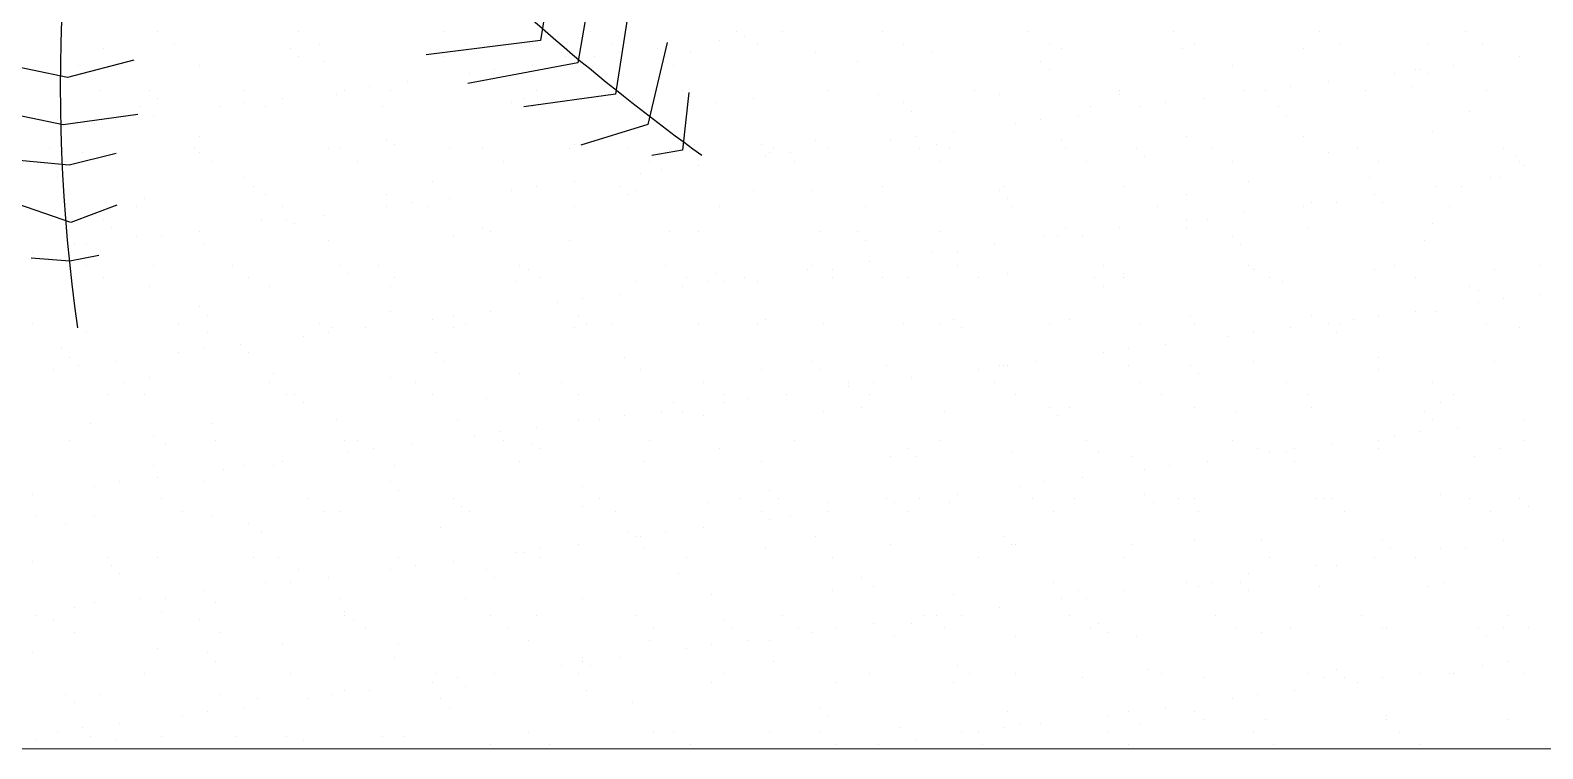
# Model space of a CAD drawing. Header units: millimetres. Extents: x 21 to 236, y 15 to 64.
# Drawn here: x 41.214 to 42.859, y 26.961 to 27.743 of the extents above; entities that cross this region are included whole.
import ezdxf

# ---------------------------------------------------------------- set-up
doc = ezdxf.new("R2010")
doc.units = ezdxf.units.MM
doc.layers.add('AI-Mob', color=2, linetype='Continuous')
doc.layers.add('PDF_Cota', color=90, linetype='Continuous')
doc.layers.add('PDF_Grama', color=7, linetype='Continuous', true_color=0x397200)

# ---------------------------------------------------------------- blocks, each defined once
blk = doc.blocks.new('VGPAL__2')
at = {"color": 0}
for p, q in [((112.28, 152.93), (126.1, 153.82)), ((126.1, 153.82), (128.61, 146.78)), ((101.38, 145.91), (121.47, 144.57)), ((121.47, 144.57), (129.03, 129.64)), ((87.12, 135.34), (115.62, 135.79)), ((115.62, 135.79), (122.32, 114.68)), ((80.01, 125.67), (109.76, 125.67)), ((109.76, 125.67), (118.98, 100.61)), ((72.87, 115.55), (105.98, 116)), ((105.98, 116), (113.95, 89.6)), ((139.51, 24.09), (144.95, 6.93)), ((161.71, 22.78), (167.59, 12.66)), ((126.92, 21.02), (133.63, 6.06)), ((149.55, 20.57), (154.18, 10.01)), ((174.27, 20.57), (176.79, 13.97)), ((167.59, 12.66), (165.07, -2.74)), ((176.79, 13.97), (177.63, 4.74)), ((154.18, 10.01), (155.44, -7.14)), ((133.63, 6.06), (132.8, -16.36)), ((144.95, 6.93), (144.11, -15.05))]:
    blk.add_line(p, q, dxfattribs=at)
for centre, radius, start, end in [((-356.06, 396.72), 538.2, 315.9636, 333.7318), ((67.28, 408.19), 409.27, 264.2297, 287.7669)]:
    blk.add_arc(centre, radius, start, end, dxfattribs=at)

msp = doc.modelspace()

# ---------------------------------------------------------------- linework, layer by layer
at = {"layer": 'PDF_Cota', "lineweight": 0}
for points in [[(38.7187, 26.9615), (48.477, 26.9615)], [(43.3916, 26.9615), (39.6252, 26.9615)]]:
    msp.add_lwpolyline(points, dxfattribs=at)
at = {"layer": 'PDF_Grama', "lineweight": 20}
for points in [[(41.352, 27.7411), (41.352, 27.7411)], [(41.5061, 27.7411), (41.5061, 27.7411)], [(41.6648, 27.7411), (41.6648, 27.7411)], [(41.8234, 27.7411), (41.8234, 27.7411)], [(41.982, 27.7411), (41.982, 27.7411)], [(42.0319, 27.7411), (42.0319, 27.7411)], [(42.1407, 27.7411), (42.1407, 27.7411)], [(42.2993, 27.7411), (42.2993, 27.7411)], [(42.4579, 27.7411), (42.4579, 27.7411)], [(42.6166, 27.7411), (42.6166, 27.7411)], [(42.7752, 27.7411), (42.7752, 27.7411)], [(41.2931, 27.7229), (41.2931, 27.7229)], [(41.3702, 27.7275), (41.3702, 27.7275)], [(41.4971, 27.7229), (41.4971, 27.7229)], [(41.5288, 27.7275), (41.5288, 27.7275)], [(41.6874, 27.7275), (41.6874, 27.7275)], [(41.8461, 27.7275), (41.8461, 27.7275)], [(41.8959, 27.7229), (41.8959, 27.7229)], [(41.9639, 27.732), (41.9639, 27.732)], [(41.9911, 27.7365), (41.9911, 27.7365)], [(42.0047, 27.7275), (42.0047, 27.7275)], [(42.1633, 27.7275), (42.1633, 27.7275)], [(42.322, 27.7275), (42.322, 27.7275)], [(42.3356, 27.7229), (42.3356, 27.7229)], [(42.467, 27.7229), (42.467, 27.7229)], [(42.4806, 27.7275), (42.4806, 27.7275)], [(42.5984, 27.7229), (42.5984, 27.7229)], [(42.6392, 27.7275), (42.6392, 27.7275)], [(42.7344, 27.7275), (42.7344, 27.7275)], [(42.7933, 27.7275), (42.7933, 27.7275)], [(41.5061, 27.7139), (41.5061, 27.7139)], [(41.5333, 27.7093), (41.5333, 27.7093)], [(41.6648, 27.7139), (41.6648, 27.7139)], [(41.701, 27.7184), (41.701, 27.7184)], [(41.7962, 27.7139), (41.7962, 27.7139)], [(41.8279, 27.7139), (41.8279, 27.7139)], [(41.8551, 27.7184), (41.8551, 27.7184)], [(41.905, 27.7139), (41.905, 27.7139)], [(41.9322, 27.7184), (41.9322, 27.7184)], [(42.0681, 27.7184), (42.0681, 27.7184)], [(42.1135, 27.7093), (42.1135, 27.7093)], [(42.1951, 27.7184), (42.1951, 27.7184)], [(42.3129, 27.7093), (42.3129, 27.7093)], [(42.8341, 27.7139), (42.8341, 27.7139)], [(41.2659, 27.7048), (41.2659, 27.7048)], [(41.3974, 27.7048), (41.3974, 27.7048)], [(41.692, 27.6957), (41.692, 27.6957)], [(41.7192, 27.7003), (41.7192, 27.7003)], [(41.7599, 27.7048), (41.7599, 27.7048)], [(41.914, 27.7048), (41.914, 27.7048)], [(42.322, 27.7003), (42.322, 27.7003)], [(42.5214, 27.7048), (42.5214, 27.7048)], [(42.6982, 27.6957), (42.6982, 27.6957)], [(42.7208, 27.7003), (42.7208, 27.7003)], [(42.7253, 27.7003), (42.7253, 27.7003)], [(42.7344, 27.6957), (42.7344, 27.6957)], [(42.7616, 27.7048), (42.7616, 27.7048)], [(41.2886, 27.6776), (41.2886, 27.6776)], [(41.343, 27.6776), (41.343, 27.6776)], [(41.4472, 27.6776), (41.4472, 27.6776)], [(41.556, 27.6776), (41.556, 27.6776)], [(41.5832, 27.6821), (41.5832, 27.6821)], [(41.6058, 27.6776), (41.6058, 27.6776)], [(41.624, 27.6867), (41.624, 27.6867)], [(41.7645, 27.6776), (41.7645, 27.6776)], [(41.9231, 27.6776), (41.9231, 27.6776)], [(42.0817, 27.6776), (42.0817, 27.6776)], [(42.2404, 27.6776), (42.2404, 27.6776)], [(42.399, 27.6776), (42.399, 27.6776)], [(42.535, 27.6776), (42.535, 27.6776)], [(42.5576, 27.6776), (42.5576, 27.6776)], [(42.5576, 27.6776), (42.5576, 27.6776)], [(42.5848, 27.6821), (42.5848, 27.6821)], [(42.6256, 27.6867), (42.6256, 27.6867)], [(42.6664, 27.6776), (42.6664, 27.6776)], [(42.7163, 27.6821), (42.7163, 27.6821)], [(42.7979, 27.6776), (42.7979, 27.6776)], [(41.3339, 27.6595), (41.3339, 27.6595)], [(41.352, 27.6685), (41.352, 27.6685)], [(41.42, 27.6595), (41.42, 27.6595)], [(41.4472, 27.664), (41.4472, 27.664)], [(41.4699, 27.6595), (41.4699, 27.6595)], [(41.488, 27.6685), (41.488, 27.6685)], [(41.5469, 27.6731), (41.5469, 27.6731)], [(41.5968, 27.6595), (41.5968, 27.6595)], [(41.7373, 27.664), (41.7373, 27.664)], [(41.7509, 27.6685), (41.7509, 27.6685)], [(41.7599, 27.6595), (41.7599, 27.6595)], [(41.8687, 27.6685), (41.8687, 27.6685)], [(41.9594, 27.664), (41.9594, 27.664)], [(42.0002, 27.6685), (42.0002, 27.6685)], [(42.1361, 27.6731), (42.1361, 27.6731)], [(42.1633, 27.664), (42.1633, 27.664)], [(42.2676, 27.6731), (42.2676, 27.6731)], [(42.3673, 27.6595), (42.3673, 27.6595)], [(42.399, 27.6731), (42.399, 27.6731)], [(42.4217, 27.6595), (42.4217, 27.6595)], [(42.4489, 27.664), (42.4489, 27.664)], [(42.4897, 27.6685), (42.4897, 27.6685)], [(42.5712, 27.6595), (42.5712, 27.6595)], [(41.284, 27.6413), (41.284, 27.6413)], [(41.3067, 27.6459), (41.3067, 27.6459)], [(41.3475, 27.6504), (41.3475, 27.6504)], [(42.1724, 27.6549), (42.1724, 27.6549)], [(42.2857, 27.6413), (42.2857, 27.6413)], [(42.3129, 27.6459), (42.3129, 27.6459)], [(42.3537, 27.6504), (42.3537, 27.6504)], [(42.5803, 27.6504), (42.5803, 27.6504)], [(42.7797, 27.6549), (42.7797, 27.6549)], [(41.3974, 27.6278), (41.3974, 27.6278)], [(42.1769, 27.6278), (42.1769, 27.6278)], [(42.2177, 27.6323), (42.2177, 27.6323)], [(42.4715, 27.6278), (42.4715, 27.6278)], [(42.5984, 27.6278), (42.5984, 27.6278)], [(42.7389, 27.6323), (42.7389, 27.6323)], [(41.2342, 27.6142), (41.2342, 27.6142)], [(41.2704, 27.6096), (41.2704, 27.6096)], [(41.3928, 27.6142), (41.3928, 27.6142)], [(41.3974, 27.6096), (41.3974, 27.6096)], [(41.5379, 27.6142), (41.5379, 27.6142)], [(41.5515, 27.6142), (41.5515, 27.6142)], [(41.6013, 27.6232), (41.6013, 27.6232)], [(41.6104, 27.6187), (41.6104, 27.6187)], [(41.6693, 27.6142), (41.6693, 27.6142)], [(41.7056, 27.6142), (41.7056, 27.6142)], [(41.8007, 27.6142), (41.8007, 27.6142)], [(41.8053, 27.6187), (41.8053, 27.6187)], [(41.8642, 27.6142), (41.8642, 27.6142)], [(41.9367, 27.6187), (41.9367, 27.6187)], [(42.0092, 27.6187), (42.0092, 27.6187)], [(42.0183, 27.6096), (42.0183, 27.6096)], [(42.0228, 27.6142), (42.0228, 27.6142)], [(42.041, 27.6096), (42.041, 27.6096)], [(42.0681, 27.6232), (42.0681, 27.6232)], [(42.0817, 27.6142), (42.0817, 27.6142)], [(42.1497, 27.6232), (42.1497, 27.6232)], [(42.1815, 27.6142), (42.1815, 27.6142)], [(42.1996, 27.6187), (42.1996, 27.6187)], [(42.2132, 27.6142), (42.2132, 27.6142)], [(42.3356, 27.6232), (42.3356, 27.6232)], [(42.3401, 27.6142), (42.3401, 27.6142)], [(42.4171, 27.6142), (42.4171, 27.6142)], [(42.4987, 27.6142), (42.4987, 27.6142)], [(42.6256, 27.6096), (42.6256, 27.6096)], [(42.6574, 27.6142), (42.6574, 27.6142)], [(42.816, 27.6142), (42.816, 27.6142)], [(41.2523, 27.6006), (41.2523, 27.6006)], [(41.4109, 27.6006), (41.4109, 27.6006)], [(41.5696, 27.6006), (41.5696, 27.6006)], [(41.7282, 27.6006), (41.7282, 27.6006)], [(41.8869, 27.6006), (41.8869, 27.6006)], [(41.9004, 27.5915), (41.9004, 27.5915)], [(41.9412, 27.596), (41.9412, 27.596)], [(42.0138, 27.6051), (42.0138, 27.6051)], [(42.0455, 27.6006), (42.0455, 27.6006)], [(42.2041, 27.6006), (42.2041, 27.6006)], [(42.3628, 27.6006), (42.3628, 27.6006)], [(42.4262, 27.6051), (42.4262, 27.6051)], [(42.5214, 27.6006), (42.5214, 27.6006)], [(42.68, 27.6006), (42.68, 27.6006)], [(42.8296, 27.6051), (42.8296, 27.6051)], [(42.8341, 27.6006), (42.8341, 27.6006)], [(42.8387, 27.596), (42.8387, 27.596)], [(41.2432, 27.5824), (41.2432, 27.5824)], [(41.4472, 27.5824), (41.4472, 27.5824)], [(41.6512, 27.5779), (41.6512, 27.5779)], [(41.8053, 27.5779), (41.8053, 27.5779)], [(41.8778, 27.587), (41.8778, 27.587)], [(42.5395, 27.5779), (42.5395, 27.5779)], [(42.671, 27.5824), (42.671, 27.5824)], [(42.8024, 27.5824), (42.8024, 27.5824)], [(42.8115, 27.5824), (42.8115, 27.5824)], [(41.3384, 27.5598), (41.3384, 27.5598)], [(41.4563, 27.5734), (41.4563, 27.5734)], [(41.4699, 27.5643), (41.4699, 27.5643)], [(41.6013, 27.5643), (41.6013, 27.5643)], [(41.6693, 27.5598), (41.6693, 27.5598)], [(41.7373, 27.5688), (41.7373, 27.5688)], [(41.7373, 27.5688), (41.7373, 27.5688)], [(41.7645, 27.5734), (41.7645, 27.5734)], [(41.8551, 27.5734), (41.8551, 27.5734)], [(41.8642, 27.5643), (41.8642, 27.5643)], [(41.8733, 27.5688), (41.8733, 27.5688)], [(42.0002, 27.5688), (42.0002, 27.5688)], [(42.0636, 27.5688), (42.0636, 27.5688)], [(42.1407, 27.5734), (42.1407, 27.5734)], [(42.2676, 27.5688), (42.2676, 27.5688)], [(42.2721, 27.5734), (42.2721, 27.5734)], [(42.2766, 27.5598), (42.2766, 27.5598)], [(42.4035, 27.5734), (42.4035, 27.5734)], [(42.4715, 27.5643), (42.4715, 27.5643)], [(42.6755, 27.5643), (42.6755, 27.5643)], [(42.6755, 27.5643), (42.6755, 27.5643)], [(42.7435, 27.5734), (42.7435, 27.5734)], [(42.7707, 27.5734), (42.7707, 27.5734)], [(41.3294, 27.5507), (41.3294, 27.5507)], [(41.488, 27.5507), (41.488, 27.5507)], [(41.6013, 27.5507), (41.6013, 27.5507)], [(41.6285, 27.5552), (41.6285, 27.5552)], [(41.6466, 27.5507), (41.6466, 27.5507)], [(41.8053, 27.5507), (41.8053, 27.5507)], [(41.9639, 27.5507), (41.9639, 27.5507)], [(42.1225, 27.5507), (42.1225, 27.5507)], [(42.2812, 27.5507), (42.2812, 27.5507)], [(42.4398, 27.5507), (42.4398, 27.5507)], [(42.535, 27.5462), (42.535, 27.5462)], [(42.5984, 27.5507), (42.5984, 27.5507)], [(42.6075, 27.5552), (42.6075, 27.5552)], [(42.6347, 27.5552), (42.6347, 27.5552)], [(42.6846, 27.5552), (42.6846, 27.5552)], [(42.7571, 27.5507), (42.7571, 27.5507)], [(41.2931, 27.5371), (41.2931, 27.5371)], [(41.3022, 27.528), (41.3022, 27.528)], [(41.4653, 27.5371), (41.4653, 27.5371)], [(41.4925, 27.5371), (41.4925, 27.5371)], [(41.5016, 27.5326), (41.5016, 27.5326)], [(41.5333, 27.5416), (41.5333, 27.5416)], [(41.7056, 27.528), (41.7056, 27.528)], [(42.3401, 27.528), (42.3401, 27.528)], [(42.399, 27.528), (42.399, 27.528)], [(42.4715, 27.5371), (42.4715, 27.5371)], [(42.4715, 27.528), (42.4715, 27.528)], [(42.4942, 27.5371), (42.4942, 27.5371)], [(42.603, 27.528), (42.603, 27.528)], [(42.7389, 27.5326), (42.7389, 27.5326)], [(41.2614, 27.5099), (41.2614, 27.5099)], [(41.275, 27.5099), (41.275, 27.5099)], [(41.3294, 27.519), (41.3294, 27.519)], [(41.3566, 27.519), (41.3566, 27.519)], [(41.3974, 27.5235), (41.3974, 27.5235)], [(41.4019, 27.5099), (41.4019, 27.5099)], [(41.5379, 27.5144), (41.5379, 27.5144)], [(41.6738, 27.519), (41.6738, 27.519)], [(41.7146, 27.5235), (41.7146, 27.5235)], [(41.8007, 27.5144), (41.8007, 27.5144)], [(41.9095, 27.5235), (41.9095, 27.5235)], [(41.9412, 27.5235), (41.9412, 27.5235)], [(42.0727, 27.5235), (42.0727, 27.5235)], [(42.1135, 27.5235), (42.1135, 27.5235)], [(42.1225, 27.5144), (42.1225, 27.5144)], [(42.2041, 27.5235), (42.2041, 27.5235)], [(42.263, 27.5099), (42.263, 27.5099)], [(42.3174, 27.519), (42.3174, 27.519)], [(42.331, 27.519), (42.331, 27.519)], [(42.3582, 27.519), (42.3582, 27.519)], [(42.5214, 27.519), (42.5214, 27.519)], [(42.5305, 27.5099), (42.5305, 27.5099)], [(42.7299, 27.5144), (42.7299, 27.5144)], [(41.2161, 27.5008), (41.2161, 27.5008)], [(42.1951, 27.5008), (42.1951, 27.5008)], [(42.2222, 27.5008), (42.2222, 27.5008)], [(41.275, 27.4872), (41.275, 27.4872)], [(41.3475, 27.4872), (41.3475, 27.4872)], [(41.4336, 27.4872), (41.4336, 27.4872)], [(41.5515, 27.4872), (41.5515, 27.4872)], [(41.5605, 27.4782), (41.5605, 27.4782)], [(41.5922, 27.4872), (41.5922, 27.4872)], [(41.7463, 27.4872), (41.7463, 27.4872)], [(41.7554, 27.4827), (41.7554, 27.4827)], [(41.905, 27.4872), (41.905, 27.4872)], [(41.9594, 27.4782), (41.9594, 27.4782)], [(42.0591, 27.4827), (42.0591, 27.4827)], [(42.0636, 27.4872), (42.0636, 27.4872)], [(42.0863, 27.4827), (42.0863, 27.4827)], [(42.1271, 27.4918), (42.1271, 27.4918)], [(42.2222, 27.4872), (42.2222, 27.4872)], [(42.2766, 27.4782), (42.2766, 27.4782)], [(42.3809, 27.4872), (42.3809, 27.4872)], [(42.4035, 27.4782), (42.4035, 27.4782)], [(42.5395, 27.4872), (42.5395, 27.4872)], [(42.544, 27.4827), (42.544, 27.4827)], [(42.6755, 27.4827), (42.6755, 27.4827)], [(42.6982, 27.4872), (42.6982, 27.4872)], [(42.8069, 27.4827), (42.8069, 27.4827)], [(42.8568, 27.4872), (42.8568, 27.4872)], [(41.2931, 27.4737), (41.2931, 27.4737)], [(41.343, 27.4646), (41.343, 27.4646)], [(41.4517, 27.4737), (41.4517, 27.4737)], [(41.4744, 27.4646), (41.4744, 27.4646)], [(41.6058, 27.4646), (41.6058, 27.4646)], [(41.6104, 27.4737), (41.6104, 27.4737)], [(41.7418, 27.4691), (41.7418, 27.4691)], [(41.769, 27.4737), (41.769, 27.4737)], [(41.8733, 27.4691), (41.8733, 27.4691)], [(41.9231, 27.4646), (41.9231, 27.4646)], [(41.9276, 27.4737), (41.9276, 27.4737)], [(41.9503, 27.4691), (41.9503, 27.4691)], [(41.9684, 27.4691), (41.9684, 27.4691)], [(41.9911, 27.4737), (41.9911, 27.4737)], [(42.0047, 27.4691), (42.0047, 27.4691)], [(42.0863, 27.4737), (42.0863, 27.4737)], [(42.1407, 27.4737), (42.1407, 27.4737)], [(42.1679, 27.4737), (42.1679, 27.4737)], [(42.2449, 27.4737), (42.2449, 27.4737)], [(42.3718, 27.4737), (42.3718, 27.4737)], [(42.3809, 27.4646), (42.3809, 27.4646)], [(42.4035, 27.4737), (42.4035, 27.4737)], [(42.5622, 27.4737), (42.5622, 27.4737)], [(42.5758, 27.4691), (42.5758, 27.4691)], [(42.7208, 27.4737), (42.7208, 27.4737)], [(42.7797, 27.4646), (42.7797, 27.4646)], [(42.7888, 27.4601), (42.7888, 27.4601)], [(41.7871, 27.4465), (41.7871, 27.4465)], [(41.8143, 27.451), (41.8143, 27.451)], [(41.8551, 27.4555), (41.8551, 27.4555)], [(42.7888, 27.4465), (42.7888, 27.4465)], [(42.816, 27.451), (42.816, 27.451)], [(42.8568, 27.4555), (42.8568, 27.4555)], [(41.3974, 27.4419), (41.3974, 27.4419)], [(41.4064, 27.4329), (41.4064, 27.4329)], [(41.6058, 27.4374), (41.6058, 27.4374)], [(41.6512, 27.4283), (41.6512, 27.4283)], [(41.6738, 27.4329), (41.6738, 27.4329)], [(41.7146, 27.4374), (41.7146, 27.4374)], [(41.8098, 27.4329), (41.8098, 27.4329)], [(42.0138, 27.4283), (42.0138, 27.4283)], [(42.2177, 27.4283), (42.2177, 27.4283)], [(42.3446, 27.4283), (42.3446, 27.4283)], [(42.4761, 27.4329), (42.4761, 27.4329)], [(42.6075, 27.4329), (42.6075, 27.4329)], [(42.6528, 27.4283), (42.6528, 27.4283)], [(42.68, 27.4329), (42.68, 27.4329)], [(42.7208, 27.4374), (42.7208, 27.4374)], [(42.7435, 27.4374), (42.7435, 27.4374)], [(41.2161, 27.4238), (41.2161, 27.4238)], [(41.275, 27.4147), (41.275, 27.4147)], [(41.3747, 27.4238), (41.3747, 27.4238)], [(41.4064, 27.4147), (41.4064, 27.4147)], [(41.5107, 27.4102), (41.5107, 27.4102)], [(41.5288, 27.4238), (41.5288, 27.4238)], [(41.5379, 27.4147), (41.5379, 27.4147)], [(41.5424, 27.4193), (41.5424, 27.4193)], [(41.5786, 27.4193), (41.5786, 27.4193)], [(41.6738, 27.4193), (41.6738, 27.4193)], [(41.6874, 27.4238), (41.6874, 27.4238)], [(41.8053, 27.4193), (41.8053, 27.4193)], [(41.8189, 27.4238), (41.8189, 27.4238)], [(41.8461, 27.4238), (41.8461, 27.4238)], [(41.9412, 27.4238), (41.9412, 27.4238)], [(42.0047, 27.4238), (42.0047, 27.4238)], [(42.0772, 27.4238), (42.0772, 27.4238)], [(42.1633, 27.4238), (42.1633, 27.4238)], [(42.2041, 27.4238), (42.2041, 27.4238)], [(42.2268, 27.4193), (42.2268, 27.4193)], [(42.322, 27.4238), (42.322, 27.4238)], [(42.4217, 27.4238), (42.4217, 27.4238)], [(42.4806, 27.4238), (42.4806, 27.4238)], [(42.5169, 27.4102), (42.5169, 27.4102)], [(42.544, 27.4147), (42.544, 27.4147)], [(42.5848, 27.4193), (42.5848, 27.4193)], [(42.6256, 27.4238), (42.6256, 27.4238)], [(42.6347, 27.4147), (42.6347, 27.4147)], [(42.6392, 27.4238), (42.6392, 27.4238)], [(42.7979, 27.4238), (42.7979, 27.4238)], [(42.8341, 27.4193), (42.8341, 27.4193)], [(41.2478, 27.3966), (41.2478, 27.3966)], [(41.4019, 27.3966), (41.4019, 27.3966)], [(41.4427, 27.4011), (41.4427, 27.4011)], [(42.4081, 27.3966), (42.4081, 27.3966)], [(42.4489, 27.4011), (42.4489, 27.4011)], [(41.2568, 27.3875), (41.2568, 27.3875)], [(41.2659, 27.3785), (41.2659, 27.3785)], [(41.3067, 27.383), (41.3067, 27.383)], [(41.3747, 27.3921), (41.3747, 27.3921)], [(41.4517, 27.3921), (41.4517, 27.3921)], [(41.6557, 27.3921), (41.6557, 27.3921)], [(41.6648, 27.383), (41.6648, 27.383)], [(41.8597, 27.3875), (41.8597, 27.3875)], [(42.0636, 27.383), (42.0636, 27.383)], [(42.1452, 27.3785), (42.1452, 27.3785)], [(42.2676, 27.3785), (42.2676, 27.3785)], [(42.2721, 27.3785), (42.2721, 27.3785)], [(42.2766, 27.3785), (42.2766, 27.3785)], [(42.3084, 27.383), (42.3084, 27.383)], [(42.3809, 27.3921), (42.3809, 27.3921)], [(42.4081, 27.3785), (42.4081, 27.3785)], [(42.4761, 27.3785), (42.4761, 27.3785)], [(42.544, 27.383), (42.544, 27.383)], [(42.68, 27.3875), (42.68, 27.3875)], [(42.8069, 27.383), (42.8069, 27.383)], [(41.2387, 27.3739), (41.2387, 27.3739)], [(41.343, 27.3649), (41.343, 27.3649)], [(41.4789, 27.3694), (41.4789, 27.3694)], [(41.6058, 27.3649), (41.6058, 27.3649)], [(41.7463, 27.3694), (41.7463, 27.3694)], [(41.8778, 27.3739), (41.8778, 27.3739)], [(42.0092, 27.3739), (42.0092, 27.3739)], [(42.0727, 27.3739), (42.0727, 27.3739)], [(42.1724, 27.3649), (42.1724, 27.3649)], [(42.2449, 27.3739), (42.2449, 27.3739)], [(42.4851, 27.3694), (42.4851, 27.3694)], [(42.68, 27.3739), (42.68, 27.3739)], [(41.2976, 27.3467), (41.2976, 27.3467)], [(41.3158, 27.3603), (41.3158, 27.3603)], [(41.3384, 27.3467), (41.3384, 27.3467)], [(41.4744, 27.3603), (41.4744, 27.3603)], [(41.4925, 27.3467), (41.4925, 27.3467)], [(41.5016, 27.3467), (41.5016, 27.3467)], [(41.633, 27.3603), (41.633, 27.3603)], [(41.6512, 27.3467), (41.6512, 27.3467)], [(41.7917, 27.3603), (41.7917, 27.3603)], [(41.8098, 27.3467), (41.8098, 27.3467)], [(41.9458, 27.3603), (41.9458, 27.3603)], [(41.9684, 27.3467), (41.9684, 27.3467)], [(42.0364, 27.3467), (42.0364, 27.3467)], [(42.1044, 27.3603), (42.1044, 27.3603)], [(42.1044, 27.3558), (42.1044, 27.3558)], [(42.1271, 27.3467), (42.1271, 27.3467)], [(42.1316, 27.3603), (42.1316, 27.3603)], [(42.263, 27.3603), (42.263, 27.3603)], [(42.2857, 27.3467), (42.2857, 27.3467)], [(42.4217, 27.3603), (42.4217, 27.3603)], [(42.4443, 27.3467), (42.4443, 27.3467)], [(42.5803, 27.3603), (42.5803, 27.3603)], [(42.603, 27.3467), (42.603, 27.3467)], [(42.7389, 27.3603), (42.7389, 27.3603)], [(42.7616, 27.3467), (42.7616, 27.3467)], [(41.5107, 27.3377), (41.5107, 27.3377)], [(41.7101, 27.3422), (41.7101, 27.3422)], [(41.9004, 27.3286), (41.9004, 27.3286)], [(41.914, 27.3377), (41.914, 27.3377)], [(41.9231, 27.3286), (41.9231, 27.3286)], [(41.9684, 27.3377), (41.9684, 27.3377)], [(41.9956, 27.3422), (41.9956, 27.3422)], [(42.0772, 27.3286), (42.0772, 27.3286)], [(42.118, 27.3331), (42.118, 27.3331)], [(42.2087, 27.3286), (42.2087, 27.3286)], [(42.322, 27.3331), (42.322, 27.3331)], [(42.3446, 27.3331), (42.3446, 27.3331)], [(42.4806, 27.3331), (42.4806, 27.3331)], [(42.5259, 27.3286), (42.5259, 27.3286)], [(42.6075, 27.3331), (42.6075, 27.3331)], [(42.7299, 27.3286), (42.7299, 27.3286)], [(42.748, 27.3377), (42.748, 27.3377)], [(41.2795, 27.315), (41.2795, 27.315)], [(41.4109, 27.315), (41.4109, 27.315)], [(41.5469, 27.3195), (41.5469, 27.3195)], [(41.6784, 27.3195), (41.6784, 27.3195)], [(41.8098, 27.3195), (41.8098, 27.3195)], [(41.8325, 27.3195), (41.8325, 27.3195)], [(41.8597, 27.3241), (41.8597, 27.3241)], [(41.9458, 27.3241), (41.9458, 27.3241)], [(42.331, 27.3241), (42.331, 27.3241)], [(42.7389, 27.3195), (42.7389, 27.3195)], [(42.8387, 27.3195), (42.8387, 27.3195)], [(41.2568, 27.2969), (41.2568, 27.2969)], [(41.3475, 27.3014), (41.3475, 27.3014)], [(41.4155, 27.2969), (41.4155, 27.2969)], [(41.556, 27.2969), (41.556, 27.2969)], [(41.5696, 27.2969), (41.5696, 27.2969)], [(41.6965, 27.3014), (41.6965, 27.3014)], [(41.7237, 27.306), (41.7237, 27.306)], [(41.7282, 27.2969), (41.7282, 27.2969)], [(41.7645, 27.3105), (41.7645, 27.3105)], [(41.8869, 27.2969), (41.8869, 27.2969)], [(42.0455, 27.2969), (42.0455, 27.2969)], [(42.2041, 27.2969), (42.2041, 27.2969)], [(42.3628, 27.2969), (42.3628, 27.2969)], [(42.5214, 27.2969), (42.5214, 27.2969)], [(42.68, 27.2969), (42.68, 27.2969)], [(42.6982, 27.3014), (42.6982, 27.3014)], [(42.7253, 27.306), (42.7253, 27.306)], [(42.7661, 27.3105), (42.7661, 27.3105)], [(42.8387, 27.2969), (42.8387, 27.2969)], [(41.3611, 27.2924), (41.3611, 27.2924)], [(41.5605, 27.2833), (41.5605, 27.2833)], [(41.5877, 27.2878), (41.5877, 27.2878)], [(41.6285, 27.2924), (41.6285, 27.2924)], [(41.7599, 27.2924), (41.7599, 27.2924)], [(41.769, 27.2878), (41.769, 27.2878)], [(41.9639, 27.2878), (41.9639, 27.2878)], [(42.1497, 27.2788), (42.1497, 27.2788)], [(42.1679, 27.2878), (42.1679, 27.2878)], [(42.1769, 27.2788), (42.1769, 27.2788)], [(42.2812, 27.2833), (42.2812, 27.2833)], [(42.3763, 27.2833), (42.3763, 27.2833)], [(42.4126, 27.2788), (42.4126, 27.2788)], [(42.5486, 27.2878), (42.5486, 27.2878)], [(42.5622, 27.2833), (42.5622, 27.2833)], [(42.5803, 27.2833), (42.5803, 27.2833)], [(42.5894, 27.2878), (42.5894, 27.2878)], [(42.6302, 27.2924), (42.6302, 27.2924)], [(42.68, 27.2878), (42.68, 27.2878)], [(42.7843, 27.2788), (42.7843, 27.2788)], [(42.8115, 27.2878), (42.8115, 27.2878)], [(41.3475, 27.2697), (41.3475, 27.2697)], [(41.4245, 27.2652), (41.4245, 27.2652)], [(41.4472, 27.2697), (41.4472, 27.2697)], [(41.4789, 27.2697), (41.4789, 27.2697)], [(41.488, 27.2742), (41.488, 27.2742)], [(41.6104, 27.2697), (41.6104, 27.2697)], [(41.7463, 27.2742), (41.7463, 27.2742)], [(41.8823, 27.2742), (41.8823, 27.2742)], [(42.0092, 27.2742), (42.0092, 27.2742)], [(42.4262, 27.2652), (42.4262, 27.2652)], [(42.4534, 27.2697), (42.4534, 27.2697)], [(42.4942, 27.2742), (42.4942, 27.2742)], [(42.5894, 27.2742), (42.5894, 27.2742)], [(41.284, 27.247), (41.284, 27.247)], [(41.3112, 27.2516), (41.3112, 27.2516)], [(41.352, 27.2561), (41.352, 27.2561)], [(41.4019, 27.2516), (41.4019, 27.2516)], [(41.6058, 27.2516), (41.6058, 27.2516)], [(41.8143, 27.247), (41.8143, 27.247)], [(42.2902, 27.247), (42.2902, 27.247)], [(42.3174, 27.2516), (42.3174, 27.2516)], [(42.3582, 27.2561), (42.3582, 27.2561)], [(41.2161, 27.238), (41.2161, 27.238)], [(41.3566, 27.2334), (41.3566, 27.2334)], [(41.5152, 27.2334), (41.5152, 27.2334)], [(41.6149, 27.2425), (41.6149, 27.2425)], [(41.6738, 27.2334), (41.6738, 27.2334)], [(41.8325, 27.2334), (41.8325, 27.2334)], [(41.9866, 27.2334), (41.9866, 27.2334)], [(42.0183, 27.2425), (42.0183, 27.2425)], [(42.0274, 27.2334), (42.0274, 27.2334)], [(42.1452, 27.2334), (42.1452, 27.2334)], [(42.1815, 27.2334), (42.1815, 27.2334)], [(42.2222, 27.238), (42.2222, 27.238)], [(42.2222, 27.238), (42.2222, 27.238)], [(42.3038, 27.2334), (42.3038, 27.2334)], [(42.3492, 27.2334), (42.3492, 27.2334)], [(42.4262, 27.238), (42.4262, 27.238)], [(42.4625, 27.2334), (42.4625, 27.2334)], [(42.4806, 27.2334), (42.4806, 27.2334)], [(42.612, 27.2334), (42.612, 27.2334)], [(42.6211, 27.2334), (42.6211, 27.2334)], [(42.6302, 27.2334), (42.6302, 27.2334)], [(42.748, 27.238), (42.748, 27.238)], [(42.7797, 27.2334), (42.7797, 27.2334)], [(42.8341, 27.2334), (42.8341, 27.2334)], [(41.2206, 27.2153), (41.2206, 27.2153)], [(41.284, 27.2153), (41.284, 27.2153)], [(41.3792, 27.2198), (41.3792, 27.2198)], [(41.4109, 27.2153), (41.4109, 27.2153)], [(41.5333, 27.2198), (41.5333, 27.2198)], [(41.5515, 27.2198), (41.5515, 27.2198)], [(41.6829, 27.2244), (41.6829, 27.2244)], [(41.692, 27.2198), (41.692, 27.2198)], [(41.8143, 27.2244), (41.8143, 27.2244)], [(41.8506, 27.2198), (41.8506, 27.2198)], [(41.9503, 27.2289), (41.9503, 27.2289)], [(42.0092, 27.2198), (42.0092, 27.2198)], [(42.041, 27.2153), (42.041, 27.2153)], [(42.0817, 27.2289), (42.0817, 27.2289)], [(42.0817, 27.2198), (42.0817, 27.2198)], [(42.1543, 27.2289), (42.1543, 27.2289)], [(42.1679, 27.2198), (42.1679, 27.2198)], [(42.2132, 27.2289), (42.2132, 27.2289)], [(42.3265, 27.2198), (42.3265, 27.2198)], [(42.4353, 27.2289), (42.4353, 27.2289)], [(42.4851, 27.2198), (42.4851, 27.2198)], [(42.6438, 27.2198), (42.6438, 27.2198)], [(42.8024, 27.2198), (42.8024, 27.2198)], [(42.8432, 27.2244), (42.8432, 27.2244)], [(41.2523, 27.2062), (41.2523, 27.2062)], [(41.4517, 27.2062), (41.4517, 27.2062)], [(41.4653, 27.1972), (41.4653, 27.1972)], [(41.6602, 27.2017), (41.6602, 27.2017)], [(41.8642, 27.1972), (41.8642, 27.1972)], [(41.905, 27.1972), (41.905, 27.1972)], [(41.9458, 27.2017), (41.9458, 27.2017)], [(42.0183, 27.2108), (42.0183, 27.2108)], [(41.8098, 27.1836), (41.8098, 27.1836)], [(41.8733, 27.1926), (41.8733, 27.1926)], [(41.8778, 27.1926), (41.8778, 27.1926)], [(42.0681, 27.1926), (42.0681, 27.1926)], [(42.1497, 27.1836), (42.1497, 27.1836)], [(42.2721, 27.1926), (42.2721, 27.1926)], [(42.2812, 27.1836), (42.2812, 27.1836)], [(42.2857, 27.1836), (42.2857, 27.1836)], [(42.4126, 27.1836), (42.4126, 27.1836)], [(42.4806, 27.1881), (42.4806, 27.1881)], [(42.5531, 27.1881), (42.5531, 27.1881)], [(42.6846, 27.1881), (42.6846, 27.1881)], [(42.6846, 27.1881), (42.6846, 27.1881)], [(42.816, 27.1881), (42.816, 27.1881)], [(42.816, 27.1881), (42.816, 27.1881)], [(41.2161, 27.1654), (41.2161, 27.1654)], [(41.2976, 27.17), (41.2976, 27.17)], [(41.352, 27.17), (41.352, 27.17)], [(41.4563, 27.17), (41.4563, 27.17)], [(41.4835, 27.17), (41.4835, 27.17)], [(41.6149, 27.17), (41.6149, 27.17)], [(41.6149, 27.17), (41.6149, 27.17)], [(41.6738, 27.1654), (41.6738, 27.1654)], [(41.7418, 27.1745), (41.7418, 27.1745)], [(41.7509, 27.1745), (41.7509, 27.1745)], [(41.769, 27.179), (41.769, 27.179)], [(41.769, 27.17), (41.769, 27.17)], [(41.8823, 27.179), (41.8823, 27.179)], [(41.9276, 27.17), (41.9276, 27.17)], [(42.0138, 27.179), (42.0138, 27.179)], [(42.0863, 27.17), (42.0863, 27.17)], [(42.2449, 27.17), (42.2449, 27.17)], [(42.4035, 27.17), (42.4035, 27.17)], [(42.5622, 27.17), (42.5622, 27.17)], [(42.6755, 27.17), (42.6755, 27.17)], [(42.6936, 27.179), (42.6936, 27.179)], [(42.7208, 27.17), (42.7208, 27.17)], [(42.748, 27.179), (42.748, 27.179)], [(42.7752, 27.179), (42.7752, 27.179)], [(41.3022, 27.1609), (41.3022, 27.1609)], [(41.3112, 27.1519), (41.3112, 27.1519)], [(41.5061, 27.1564), (41.5061, 27.1564)], [(41.5379, 27.1473), (41.5379, 27.1473)], [(41.6058, 27.1564), (41.6058, 27.1564)], [(41.633, 27.1609), (41.633, 27.1609)], [(41.7101, 27.1564), (41.7101, 27.1564)], [(41.7192, 27.1473), (41.7192, 27.1473)], [(41.9186, 27.1519), (41.9186, 27.1519)], [(42.118, 27.1473), (42.118, 27.1473)], [(42.5395, 27.1519), (42.5395, 27.1519)], [(42.612, 27.1609), (42.612, 27.1609)], [(42.6347, 27.1609), (42.6347, 27.1609)], [(41.4019, 27.1337), (41.4019, 27.1337)], [(41.4699, 27.1428), (41.4699, 27.1428)], [(41.4971, 27.1428), (41.4971, 27.1428)], [(42.0863, 27.1337), (42.0863, 27.1337)], [(42.1316, 27.1383), (42.1316, 27.1383)], [(42.3265, 27.1428), (42.3265, 27.1428)], [(42.3537, 27.1337), (42.3537, 27.1337)], [(42.4035, 27.1337), (42.4035, 27.1337)], [(42.4715, 27.1428), (42.4715, 27.1428)], [(42.4851, 27.1383), (42.4851, 27.1383)], [(42.4987, 27.1428), (42.4987, 27.1428)], [(42.5305, 27.1428), (42.5305, 27.1428)], [(42.5395, 27.1337), (42.5395, 27.1337)], [(42.6166, 27.1383), (42.6166, 27.1383)], [(42.7344, 27.1383), (42.7344, 27.1383)], [(42.7525, 27.1428), (42.7525, 27.1428)], [(41.2614, 27.1156), (41.2614, 27.1156)], [(41.284, 27.1201), (41.284, 27.1201)], [(41.3339, 27.1247), (41.3339, 27.1247)], [(41.3611, 27.1247), (41.3611, 27.1247)], [(41.4155, 27.1201), (41.4155, 27.1201)], [(41.5515, 27.1247), (41.5515, 27.1247)], [(41.6874, 27.1247), (41.6874, 27.1247)], [(41.8143, 27.1247), (41.8143, 27.1247)], [(41.9548, 27.1292), (41.9548, 27.1292)], [(42.2177, 27.1292), (42.2177, 27.1292)], [(42.2676, 27.1156), (42.2676, 27.1156)], [(42.3356, 27.1247), (42.3356, 27.1247)], [(42.3628, 27.1247), (42.3628, 27.1247)], [(41.2206, 27.1065), (41.2206, 27.1065)], [(41.2387, 27.102), (41.2387, 27.102)], [(41.3566, 27.1111), (41.3566, 27.1111)], [(41.3974, 27.102), (41.3974, 27.102)], [(41.556, 27.1111), (41.556, 27.1111)], [(41.556, 27.1065), (41.556, 27.1065)], [(41.5651, 27.102), (41.5651, 27.102)], [(41.7146, 27.1065), (41.7146, 27.1065)], [(41.7645, 27.1065), (41.7645, 27.1065)], [(41.8733, 27.1065), (41.8733, 27.1065)], [(41.9684, 27.102), (41.9684, 27.102)], [(42.0319, 27.1065), (42.0319, 27.1065)], [(42.1316, 27.0975), (42.1316, 27.0975)], [(42.1724, 27.0975), (42.1724, 27.0975)], [(42.186, 27.1065), (42.186, 27.1065)], [(42.1996, 27.1065), (42.1996, 27.1065)], [(42.2268, 27.1065), (42.2268, 27.1065)], [(42.3446, 27.1065), (42.3446, 27.1065)], [(42.3763, 27.0975), (42.3763, 27.0975)], [(42.5033, 27.1065), (42.5033, 27.1065)], [(42.6619, 27.1065), (42.6619, 27.1065)], [(42.8205, 27.1065), (42.8205, 27.1065)], [(41.2614, 27.0884), (41.2614, 27.0884)], [(41.42, 27.0884), (41.42, 27.0884)], [(41.5786, 27.0929), (41.5786, 27.0929)], [(41.7327, 27.0929), (41.7327, 27.0929)], [(41.8914, 27.0929), (41.8914, 27.0929)], [(41.9775, 27.0929), (41.9775, 27.0929)], [(42.05, 27.0929), (42.05, 27.0929)], [(42.0636, 27.0884), (42.0636, 27.0884)], [(42.0908, 27.0929), (42.0908, 27.0929)], [(42.1543, 27.0839), (42.1543, 27.0839)], [(42.2087, 27.0929), (42.2087, 27.0929)], [(42.2857, 27.0839), (42.2857, 27.0839)], [(42.3673, 27.0929), (42.3673, 27.0929)], [(42.3854, 27.0884), (42.3854, 27.0884)], [(42.4171, 27.0839), (42.4171, 27.0839)], [(42.5259, 27.0929), (42.5259, 27.0929)], [(42.5531, 27.0884), (42.5531, 27.0884)], [(42.5848, 27.0929), (42.5848, 27.0929)], [(42.6846, 27.0929), (42.6846, 27.0929)], [(42.6891, 27.0929), (42.6891, 27.0929)], [(42.7888, 27.0929), (42.7888, 27.0929)], [(42.7979, 27.0839), (42.7979, 27.0839)], [(42.816, 27.0929), (42.816, 27.0929)], [(42.8432, 27.0929), (42.8432, 27.0929)], [(41.2161, 27.0657), (41.2161, 27.0657)], [(41.352, 27.0703), (41.352, 27.0703)], [(41.4064, 27.0657), (41.4064, 27.0657)], [(41.488, 27.0748), (41.488, 27.0748)], [(41.6149, 27.0748), (41.6149, 27.0748)], [(41.7554, 27.0793), (41.7554, 27.0793)], [(41.8869, 27.0793), (41.8869, 27.0793)], [(41.9276, 27.0703), (41.9276, 27.0703)], [(41.9548, 27.0748), (41.9548, 27.0748)], [(41.9956, 27.0793), (41.9956, 27.0793)], [(42.0183, 27.0793), (42.0183, 27.0793)], [(41.4155, 27.0567), (41.4155, 27.0567)], [(41.6104, 27.0612), (41.6104, 27.0612)], [(41.7917, 27.0521), (41.7917, 27.0521)], [(41.8143, 27.0612), (41.8143, 27.0612)], [(41.8143, 27.0567), (41.8143, 27.0567)], [(41.8234, 27.0521), (41.8234, 27.0521)], [(41.8551, 27.0612), (41.8551, 27.0612)], [(42.0228, 27.0567), (42.0228, 27.0567)], [(42.2222, 27.0521), (42.2222, 27.0521)], [(42.7933, 27.0521), (42.7933, 27.0521)], [(42.8205, 27.0567), (42.8205, 27.0567)], [(41.3384, 27.0431), (41.3384, 27.0431)], [(41.4971, 27.0431), (41.4971, 27.0431)], [(41.6512, 27.034), (41.6512, 27.034)], [(41.6557, 27.0431), (41.6557, 27.0431)], [(41.6784, 27.0385), (41.6784, 27.0385)], [(41.7192, 27.0431), (41.7192, 27.0431)], [(41.8098, 27.0431), (41.8098, 27.0431)], [(41.9548, 27.034), (41.9548, 27.034)], [(41.9684, 27.0431), (41.9684, 27.0431)], [(42.0908, 27.034), (42.0908, 27.034)], [(42.1271, 27.0431), (42.1271, 27.0431)], [(42.2177, 27.034), (42.2177, 27.034)], [(42.2358, 27.0431), (42.2358, 27.0431)], [(42.2857, 27.0431), (42.2857, 27.0431)], [(42.3582, 27.0385), (42.3582, 27.0385)], [(42.4307, 27.0476), (42.4307, 27.0476)], [(42.4443, 27.0431), (42.4443, 27.0431)], [(42.4897, 27.0385), (42.4897, 27.0385)], [(42.603, 27.0431), (42.603, 27.0431)], [(42.6211, 27.0385), (42.6211, 27.0385)], [(42.6347, 27.0476), (42.6347, 27.0476)], [(42.6438, 27.0385), (42.6438, 27.0385)], [(42.6574, 27.034), (42.6574, 27.034)], [(42.6846, 27.0385), (42.6846, 27.0385)], [(42.7253, 27.0431), (42.7253, 27.0431)], [(42.7571, 27.0431), (42.7571, 27.0431)], [(42.7616, 27.0431), (42.7616, 27.0431)], [(42.8387, 27.0431), (42.8387, 27.0431)], [(41.2523, 27.0204), (41.2523, 27.0204)], [(41.2886, 27.0204), (41.2886, 27.0204)], [(41.42, 27.0204), (41.42, 27.0204)], [(41.4608, 27.0159), (41.4608, 27.0159)], [(41.5152, 27.0159), (41.5152, 27.0159)], [(41.5424, 27.0204), (41.5424, 27.0204)], [(41.556, 27.0249), (41.556, 27.0249)], [(41.5832, 27.0249), (41.5832, 27.0249)], [(41.6602, 27.0159), (41.6602, 27.0159)], [(41.6874, 27.0295), (41.6874, 27.0295)], [(41.8189, 27.0249), (41.8189, 27.0249)], [(42.5214, 27.0159), (42.5214, 27.0159)], [(42.5486, 27.0204), (42.5486, 27.0204)], [(42.5894, 27.0249), (42.5894, 27.0249)], [(41.2614, 27.0113), (41.2614, 27.0113)], [(41.4064, 27.0023), (41.4064, 27.0023)], [(41.4472, 27.0068), (41.4472, 27.0068)], [(41.6693, 27.0068), (41.6693, 27.0068)], [(41.8687, 27.0113), (41.8687, 27.0113)], [(42.0727, 27.0068), (42.0727, 27.0068)], [(42.2766, 27.0023), (42.2766, 27.0023)], [(42.4081, 27.0023), (42.4081, 27.0023)], [(42.4489, 27.0068), (42.4489, 27.0068)], [(42.4806, 27.0023), (42.4806, 27.0023)], [(41.2704, 26.9842), (41.2704, 26.9842)], [(41.3112, 26.9887), (41.3112, 26.9887)], [(41.3792, 26.9977), (41.3792, 26.9977)], [(42.0817, 26.9977), (42.0817, 26.9977)], [(42.1588, 26.9842), (42.1588, 26.9842)], [(42.2721, 26.9842), (42.2721, 26.9842)], [(42.2902, 26.9887), (42.2902, 26.9887)], [(42.3129, 26.9887), (42.3129, 26.9887)], [(42.3854, 26.9977), (42.3854, 26.9977)], [(42.4217, 26.9887), (42.4217, 26.9887)], [(42.4897, 26.9932), (42.4897, 26.9932)], [(42.5576, 26.9932), (42.5576, 26.9932)], [(42.6891, 26.9977), (42.6891, 26.9977)], [(42.6891, 26.9932), (42.6891, 26.9932)], [(42.8205, 26.9932), (42.8205, 26.9932)], [(41.2206, 26.9706), (41.2206, 26.9706)], [(41.2432, 26.9796), (41.2432, 26.9796)], [(41.2795, 26.9751), (41.2795, 26.9751)], [(41.3067, 26.9706), (41.3067, 26.9706)], [(41.3566, 26.9751), (41.3566, 26.9751)], [(41.4381, 26.9751), (41.4381, 26.9751)], [(41.4925, 26.9751), (41.4925, 26.9751)], [(41.5107, 26.9706), (41.5107, 26.9706)], [(41.5968, 26.9751), (41.5968, 26.9751)], [(41.6194, 26.9751), (41.6194, 26.9751)], [(41.7146, 26.966), (41.7146, 26.966)], [(41.7554, 26.9796), (41.7554, 26.9796)], [(41.7554, 26.9796), (41.7554, 26.9796)], [(41.7781, 26.966), (41.7781, 26.966)], [(41.8914, 26.9796), (41.8914, 26.9796)], [(41.914, 26.9796), (41.914, 26.9796)], [(41.9322, 26.966), (41.9322, 26.966)], [(42.0183, 26.9796), (42.0183, 26.9796)], [(42.0727, 26.9796), (42.0727, 26.9796)], [(42.0908, 26.966), (42.0908, 26.966)], [(42.1361, 26.966), (42.1361, 26.966)], [(42.1769, 26.9706), (42.1769, 26.9706)], [(42.2268, 26.9796), (42.2268, 26.9796)], [(42.2449, 26.9796), (42.2449, 26.9796)], [(42.2494, 26.966), (42.2494, 26.966)], [(42.3854, 26.9796), (42.3854, 26.9796)], [(42.4081, 26.966), (42.4081, 26.966)], [(42.544, 26.9796), (42.544, 26.9796)], [(42.5667, 26.966), (42.5667, 26.966)], [(42.7027, 26.9796), (42.7027, 26.9796)], [(42.7253, 26.966), (42.7253, 26.966)], [(41.3022, 26.9615), (41.3022, 26.9615)], [(41.4608, 26.9615), (41.4608, 26.9615)], [(41.6194, 26.9615), (41.6194, 26.9615)], [(41.9186, 26.9615), (41.9186, 26.9615)], [(42.1089, 26.9615), (42.1089, 26.9615)]]:
    msp.add_lwpolyline(points, dxfattribs=at)

# ---------------------------------------------------------------- block references
at = {"layer": 'AI-Mob', "xscale": 0.004554620927924801, "yscale": 0.004554620927924801, "zscale": 0.004554620927924801, "rotation": 260.3635393364043}
msp.add_blockref('VGPAL__2', (41.3289, 28.2961), dxfattribs=at)

doc.saveas('drawing.dxf')
